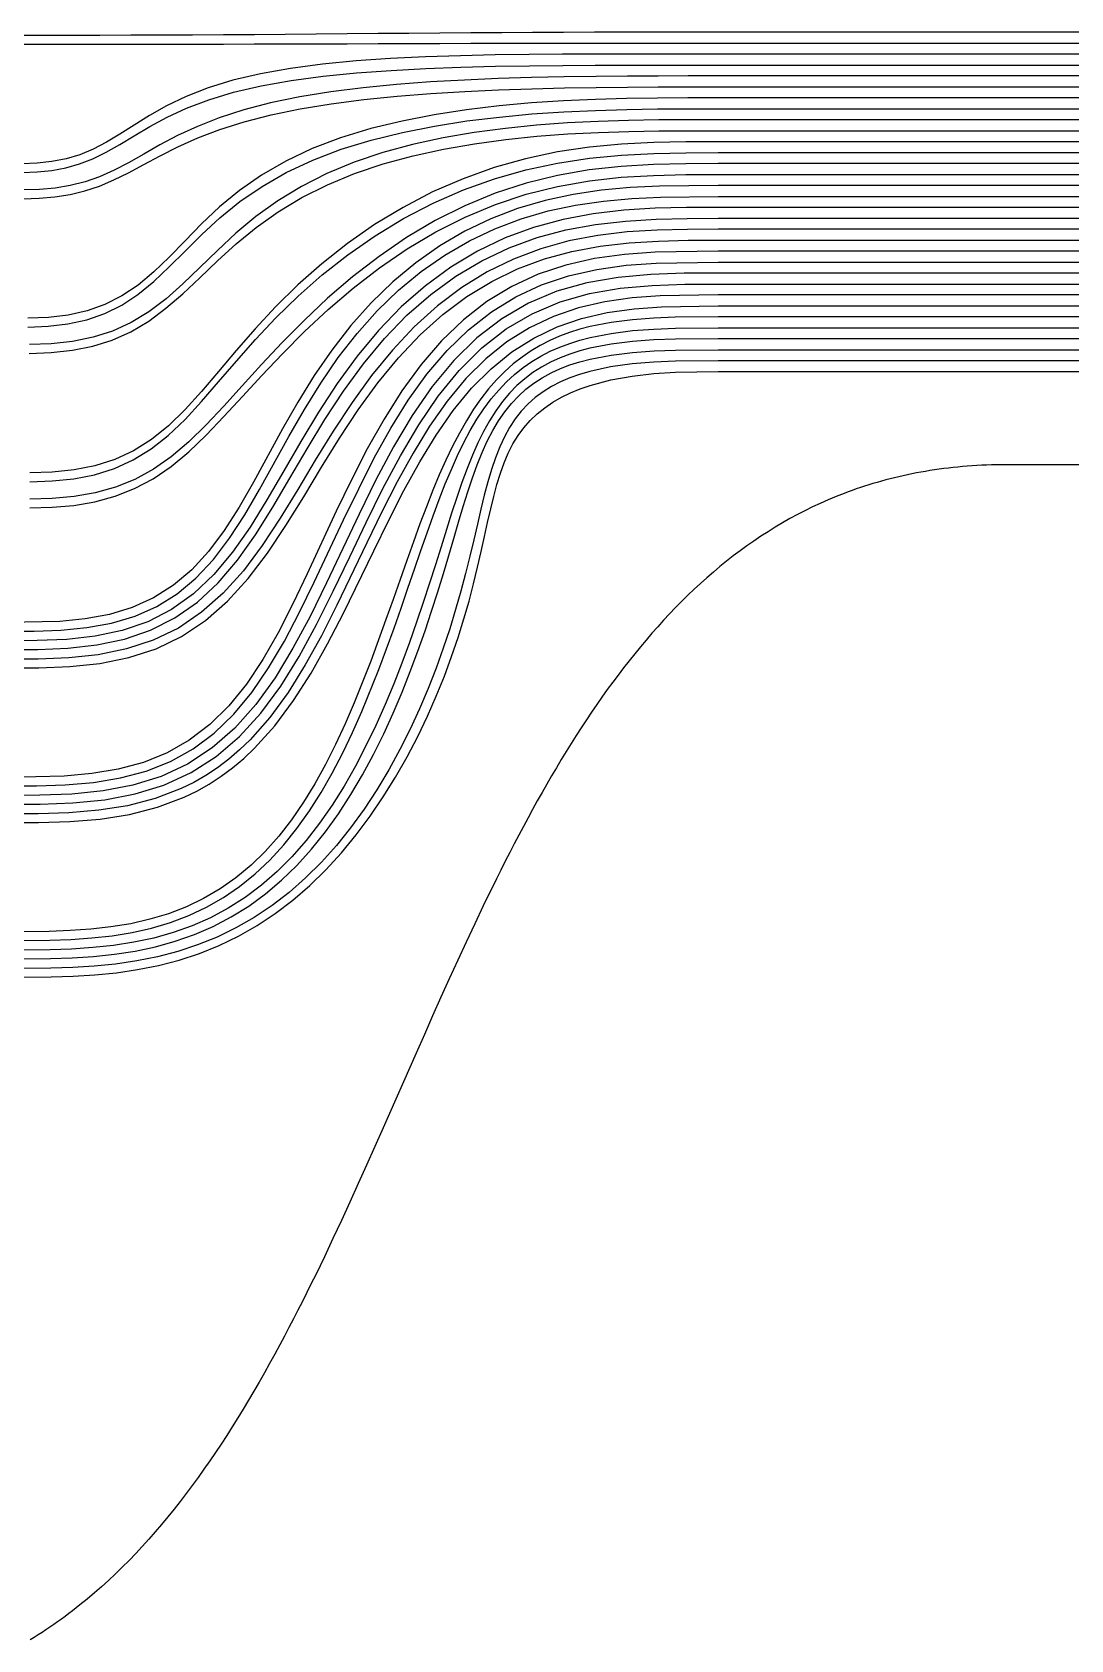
# Model space of a CAD drawing. Header units: millimetres. Extents: x 0 to 17.9, y 0 to 7.6.
# Drawn here: x 6.575 to 8.945, y 0.142 to 3.812 of the extents above; entities that cross this region are included whole.
import ezdxf

# ---------------------------------------------------------------- set-up
doc = ezdxf.new("R2010")
doc.units = ezdxf.units.MM
doc.header["$MEASUREMENT"] = 0
doc.layers.add('Insulation', color=112, linetype='Continuous')
doc.layers.add('Metal', color=52, linetype='Continuous')

msp = doc.modelspace()

# ---------------------------------------------------------------- linework, layer by layer
at = {"layer": 'Insulation'}
msp.add_lwpolyline([(9.7534, 2.825), (8.798, 2.825), (8.7866, 2.8249), (8.7753, 2.8248), (8.764, 2.8245), (8.7528, 2.8241), (8.7416, 2.8237), (8.7306, 2.8231), (8.7196, 2.8224), (8.7086, 2.8216), (8.6978, 2.8207), (8.6869, 2.8197), (8.6762, 2.8186), (8.6655, 2.8174), (8.6549, 2.8161), (8.6444, 2.8147), (8.6339, 2.8132), (8.6234, 2.8116), (8.6131, 2.8099), (8.6028, 2.8081), (8.5925, 2.8062), (8.5824, 2.8042), (8.5722, 2.8021), (8.5622, 2.7999), (8.5522, 2.7977), (8.5423, 2.7953), (8.5324, 2.7928), (8.5226, 2.7902), (8.5128, 2.7876), (8.5031, 2.7848), (8.4935, 2.782), (8.4839, 2.779), (8.4744, 2.776), (8.4649, 2.7729), (8.4555, 2.7697), (8.4461, 2.7664), (8.4368, 2.763), (8.4276, 2.7595), (8.4093, 2.7523), (8.3912, 2.7447), (8.3733, 2.7368), (8.3556, 2.7286), (8.3382, 2.72), (8.3209, 2.7111), (8.3039, 2.7019), (8.2871, 2.6923), (8.2704, 2.6824), (8.254, 2.6722), (8.2378, 2.6617), (8.2217, 2.6509), (8.2059, 2.6398), (8.1902, 2.6284), (8.1747, 2.6167), (8.1594, 2.6048), (8.1443, 2.5925), (8.1293, 2.58), (8.1146, 2.5671), (8.0999, 2.5541), (8.0855, 2.5407), (8.0712, 2.5271), (8.0571, 2.5132), (8.0432, 2.4991), (8.0294, 2.4847), (8.0157, 2.4701), (8.0023, 2.4553), (7.9889, 2.4402), (7.9757, 2.4249), (7.9627, 2.4093), (7.9498, 2.3936), (7.937, 2.3776), (7.9244, 2.3614), (7.9119, 2.345), (7.8995, 2.3284), (7.8872, 2.3116), (7.8751, 2.2945), (7.8631, 2.2773), (7.8512, 2.26), (7.8395, 2.2424), (7.8278, 2.2246), (7.8163, 2.2067), (7.8048, 2.1886), (7.7935, 2.1704), (7.7823, 2.1519), (7.7711, 2.1334), (7.7601, 2.1146), (7.7492, 2.0958), (7.7383, 2.0767), (7.7275, 2.0576), (7.7169, 2.0383), (7.7063, 2.0188), (7.6958, 1.9993), (7.6853, 1.9796), (7.675, 1.9598), (7.6647, 1.9399), (7.6545, 1.9199), (7.6443, 1.8998), (7.6342, 1.8795), (7.6242, 1.8592), (7.6142, 1.8388), (7.6043, 1.8183), (7.5846, 1.777), (7.5652, 1.7355), (7.5458, 1.6937), (7.5267, 1.6516), (7.5076, 1.6094), (7.4887, 1.567), (7.4698, 1.5245), (7.451, 1.4819), (7.3759, 1.3112), (7.3571, 1.2686), (7.3381, 1.2262), (7.3191, 1.1839), (7.3, 1.1418), (7.2807, 1.1), (7.2613, 1.0583), (7.2416, 1.017), (7.2218, 0.976), (7.2118, 0.9556), (7.2018, 0.9354), (7.1916, 0.9152), (7.1814, 0.8951), (7.1712, 0.8751), (7.1609, 0.8553), (7.1505, 0.8356), (7.14, 0.8159), (7.1284, 0.7945), (7.1166, 0.7732), (7.1048, 0.752), (7.0929, 0.731), (7.0808, 0.7102), (7.0687, 0.6896), (7.0564, 0.6692), (7.044, 0.6489), (7.0315, 0.6289), (7.0188, 0.609), (7.006, 0.5894), (6.9931, 0.57), (6.98, 0.5508), (6.9668, 0.5318), (6.9535, 0.5131), (6.94, 0.4946), (6.9263, 0.4763), (6.9125, 0.4583), (6.8985, 0.4405), (6.8844, 0.423), (6.8701, 0.4058), (6.8556, 0.3889), (6.8409, 0.3722), (6.8261, 0.3558), (6.8111, 0.3397), (6.7959, 0.3239), (6.7805, 0.3084), (6.7649, 0.2932), (6.7491, 0.2783), (6.7331, 0.2638), (6.7169, 0.2495), (6.7005, 0.2356), (6.6839, 0.2221), (6.667, 0.2088), (6.6585, 0.2023), (6.65, 0.196), (6.6414, 0.1896), (6.6327, 0.1834), (6.624, 0.1773), (6.6152, 0.1713), (6.6063, 0.1653), (6.5974, 0.1595), (6.5885, 0.1537), (6.5795, 0.148), (6.5704, 0.1425)], dxfattribs=at)
at = {"layer": 'Metal'}
for points in [[(9.665, 3.8125), (8.14, 3.8125), (8.0695, 3.8125), (7.9989, 3.8125), (7.9284, 3.8124), (7.8578, 3.8122), (7.7873, 3.812), (7.7167, 3.8117), (7.6462, 3.8113), (7.5756, 3.8109), (7.5051, 3.8103), (7.4346, 3.8097), (7.364, 3.8091), (7.2935, 3.8084), (7.2229, 3.8078), (7.1524, 3.8072), (7.0819, 3.8066), (7.0113, 3.8062), (6.9408, 3.8058), (6.8702, 3.8055), (6.7997, 3.8053), (6.7291, 3.8051), (6.6586, 3.805), (6.588, 3.805), (6.5175, 3.805)], [(6.5175, 3.785), (6.588, 3.785), (6.6586, 3.785), (6.7291, 3.785), (6.7997, 3.7851), (6.8702, 3.7852), (6.9408, 3.7853), (7.0113, 3.7854), (7.0818, 3.7855), (7.1524, 3.7857), (7.2229, 3.7859), (7.2935, 3.7861), (7.364, 3.7864), (7.4346, 3.7866), (7.5051, 3.7868), (7.5757, 3.787), (7.6462, 3.7871), (7.7167, 3.7872), (7.7873, 3.7873), (7.8578, 3.7874), (7.9284, 3.7875), (7.9989, 3.7875), (8.0695, 3.7875), (8.14, 3.7875), (9.665, 3.7875)], [(9.665, 3.7625), (8.14, 3.7625), (8.0715, 3.7625), (8.0022, 3.7625), (7.9316, 3.7625), (7.8593, 3.7624), (7.7851, 3.7622), (7.7091, 3.7616), (7.6313, 3.7606), (7.5522, 3.7588), (7.4724, 3.7561), (7.3926, 3.7522), (7.3138, 3.7468), (7.2372, 3.7395), (7.1641, 3.7299), (7.0957, 3.7177), (7.033, 3.7028), (6.9765, 3.6854), (6.9262, 3.6657), (6.8817, 3.6444), (6.8425, 3.6223), (6.8074, 3.6003), (6.7749, 3.5795), (6.7441, 3.561), (6.7138, 3.5452), (6.6833, 3.5326), (6.6521, 3.5232), (6.6199, 3.517), (6.5866, 3.5136), (6.5523, 3.5122)], [(6.5521, 3.4922), (6.5862, 3.4935), (6.6194, 3.4968), (6.6516, 3.5027), (6.6828, 3.5116), (6.7134, 3.5236), (6.7439, 3.5386), (6.775, 3.5564), (6.8077, 3.5762), (6.8432, 3.5973), (6.8827, 3.6186), (6.9273, 3.6391), (6.9779, 3.6582), (7.0346, 3.6752), (7.0973, 3.6899), (7.1657, 3.702), (7.2387, 3.7118), (7.3152, 3.7194), (7.3938, 3.7252), (7.4734, 3.7294), (7.5531, 3.7325), (7.632, 3.7346), (7.7096, 3.7359), (7.7856, 3.7367), (7.8596, 3.7372), (7.9318, 3.7374), (8.0023, 3.7375), (8.0715, 3.7375), (8.14, 3.7375), (9.665, 3.7375)], [(9.665, 3.7125), (8.14, 3.7125), (8.0719, 3.7125), (8.0031, 3.7124), (7.9332, 3.7121), (7.8618, 3.7115), (7.7889, 3.7105), (7.7143, 3.7089), (7.6383, 3.7065), (7.5613, 3.7032), (7.4838, 3.6988), (7.4065, 3.6929), (7.3302, 3.6855), (7.2561, 3.6762), (7.1853, 3.6649), (7.1189, 3.6512), (7.0576, 3.6352), (7.0019, 3.6171), (6.9518, 3.5973), (6.9068, 3.5764), (6.8664, 3.5549), (6.8295, 3.534), (6.795, 3.5145), (6.7617, 3.4971), (6.7288, 3.4825), (6.6956, 3.4708), (6.6618, 3.4623), (6.627, 3.4566), (6.5913, 3.4534), (6.5546, 3.4522)], [(6.5545, 3.4322), (6.591, 3.4334), (6.6267, 3.4364), (6.6614, 3.4417), (6.6952, 3.4499), (6.7284, 3.461), (6.7615, 3.475), (6.795, 3.4916), (6.8298, 3.5102), (6.8669, 3.5303), (6.9075, 3.5509), (6.9527, 3.5712), (7.003, 3.5904), (7.0589, 3.6081), (7.1202, 3.6238), (7.1866, 3.6374), (7.2573, 3.6489), (7.3314, 3.6584), (7.4075, 3.6661), (7.4847, 3.6722), (7.562, 3.677), (7.6389, 3.6806), (7.7147, 3.6833), (7.7892, 3.6851), (7.8621, 3.6863), (7.9334, 3.687), (8.0032, 3.6874), (8.0719, 3.6875), (8.14, 3.6875), (9.665, 3.6875)], [(6.5649, 3.1393), (6.6114, 3.1413), (6.6564, 3.1465), (6.6994, 3.1558), (6.7403, 3.1699), (6.7792, 3.1892), (6.8162, 3.2137), (6.8522, 3.243), (6.8877, 3.2764), (6.9239, 3.3128), (6.962, 3.3508), (7.0034, 3.3889), (7.0489, 3.4258), (7.0993, 3.4605), (7.1547, 3.4922), (7.2151, 3.5205), (7.28, 3.5451), (7.3486, 3.5661), (7.4199, 3.5837), (7.493, 3.5981), (7.5669, 3.6097), (7.6411, 3.6188), (7.7149, 3.6257), (7.7881, 3.6306), (7.8603, 3.634), (7.9315, 3.636), (8.0017, 3.6371), (8.0711, 3.6374), (8.14, 3.6375), (9.665, 3.6375)], [(9.665, 3.6625), (8.14, 3.6625), (8.071, 3.6624), (8.0015, 3.6621), (7.9313, 3.6611), (7.86, 3.6591), (7.7876, 3.6559), (7.7144, 3.6511), (7.6404, 3.6443), (7.5661, 3.6354), (7.492, 3.6239), (7.4188, 3.6096), (7.3474, 3.5922), (7.2787, 3.5712), (7.2138, 3.5466), (7.1535, 3.5181), (7.0982, 3.4861), (7.048, 3.451), (7.0026, 3.4135), (6.9615, 3.3748), (6.9237, 3.3362), (6.8878, 3.2991), (6.8525, 3.2651), (6.8168, 3.2352), (6.7798, 3.2103), (6.741, 3.1905), (6.7001, 3.1761), (6.657, 3.1666), (6.6119, 3.1614), (6.5651, 3.1593)], [(9.665, 3.6125), (8.14, 3.6125), (8.0724, 3.6124), (8.0045, 3.612), (7.9359, 3.6109), (7.8666, 3.6088), (7.7966, 3.6053), (7.7259, 3.6001), (7.6548, 3.5929), (7.5836, 3.5833), (7.5129, 3.5711), (7.4431, 3.556), (7.375, 3.5376), (7.3095, 3.5156), (7.2473, 3.4899), (7.1891, 3.4604), (7.1352, 3.4274), (7.0855, 3.3915), (7.0399, 3.3533), (6.9975, 3.3141), (6.9577, 3.2752), (6.919, 3.2381), (6.8806, 3.2041), (6.8414, 3.1744), (6.8008, 3.1496), (6.7583, 3.1301), (6.7138, 3.1159), (6.6671, 3.1065), (6.6185, 3.1013), (6.5684, 3.0993)], [(6.5682, 3.0793), (6.6181, 3.0813), (6.6665, 3.0864), (6.7131, 3.0955), (6.7577, 3.1095), (6.8002, 3.1287), (6.8409, 3.153), (6.8802, 3.1822), (6.9189, 3.2155), (6.9577, 3.252), (6.9978, 3.2903), (7.0404, 3.329), (7.0863, 3.3666), (7.1361, 3.4021), (7.1901, 3.4348), (7.2484, 3.4641), (7.3106, 3.4897), (7.3761, 3.5117), (7.444, 3.5302), (7.5137, 3.5454), (7.5843, 3.5577), (7.6554, 3.5674), (7.7263, 3.5748), (7.7969, 3.5801), (7.8669, 3.5837), (7.9361, 3.5859), (8.0046, 3.587), (8.0725, 3.5874), (8.14, 3.5875), (9.665, 3.5875)], [(9.665, 3.5625), (8.14, 3.5625), (8.0666, 3.5623), (7.9932, 3.5608), (7.9198, 3.557), (7.8465, 3.55), (7.7734, 3.539), (7.7008, 3.5235), (7.6289, 3.5032), (7.5581, 3.4779), (7.4887, 3.4477), (7.4212, 3.4126), (7.3562, 3.3733), (7.2941, 3.3301), (7.2355, 3.2839), (7.1809, 3.2355), (7.1302, 3.1857), (7.0835, 3.1355), (7.0403, 3.0859), (6.9999, 3.0378), (6.9615, 2.9924), (6.9238, 2.9509), (6.8859, 2.914), (6.8469, 2.8826), (6.8062, 2.8569), (6.7633, 2.837), (6.718, 2.8226), (6.6704, 2.8134), (6.6208, 2.8083), (6.5696, 2.8063)], [(6.5694, 2.7863), (6.6204, 2.7882), (6.6699, 2.7932), (6.7173, 2.8023), (6.7625, 2.8164), (6.8055, 2.8359), (6.8463, 2.8612), (6.8855, 2.8921), (6.9236, 2.9283), (6.9615, 2.9693), (7.0003, 3.014), (7.0409, 3.0615), (7.0843, 3.1107), (7.1312, 3.1605), (7.182, 3.21), (7.2367, 3.2582), (7.2952, 3.3043), (7.3573, 3.3475), (7.4223, 3.3869), (7.4896, 3.422), (7.5589, 3.4524), (7.6296, 3.4778), (7.7013, 3.4982), (7.7738, 3.5138), (7.8468, 3.5249), (7.92, 3.532), (7.9933, 3.5358), (8.0667, 3.5373), (8.14, 3.5375), (9.665, 3.5375)], [(6.5692, 2.7263), (6.6202, 2.728), (6.67, 2.7323), (6.718, 2.7404), (6.7641, 2.7529), (6.8084, 2.7704), (6.8509, 2.7931), (6.8919, 2.8212), (6.932, 2.8545), (6.9719, 2.8926), (7.0124, 2.9349), (7.0545, 2.9805), (7.0988, 3.0287), (7.146, 3.0785), (7.1963, 3.129), (7.2501, 3.1792), (7.3072, 3.2281), (7.3674, 3.2746), (7.4303, 3.3178), (7.4957, 3.3566), (7.563, 3.3905), (7.6321, 3.4192), (7.7024, 3.4424), (7.7739, 3.4601), (7.8463, 3.4729), (7.9192, 3.4811), (7.9926, 3.4855), (8.0662, 3.4872), (8.14, 3.4875), (9.665, 3.4875)], [(9.665, 3.5125), (8.14, 3.5125), (8.0662, 3.5122), (7.9925, 3.5105), (7.919, 3.5061), (7.846, 3.498), (7.7736, 3.4853), (7.702, 3.4676), (7.6315, 3.4446), (7.5623, 3.4161), (7.4948, 3.3823), (7.4294, 3.3435), (7.3664, 3.3005), (7.3061, 3.254), (7.249, 3.205), (7.1953, 3.1546), (7.145, 3.1038), (7.098, 3.0536), (7.0539, 3.0049), (7.0121, 2.9587), (6.9719, 2.9158), (6.9322, 2.8771), (6.8923, 2.8432), (6.8514, 2.8146), (6.809, 2.7913), (6.7648, 2.7735), (6.7186, 2.7607), (6.6705, 2.7525), (6.6206, 2.748), (6.5694, 2.7463)], [(9.665, 3.4625), (8.14, 3.4625), (8.0062, 3.4611), (7.9398, 3.4578), (7.8741, 3.4516), (7.8091, 3.4419), (7.7452, 3.4281), (7.6827, 3.4097), (7.6216, 3.3865), (7.5623, 3.3581), (7.5051, 3.3246), (7.4502, 3.2861), (7.3979, 3.2426), (7.3484, 3.1947), (7.3019, 3.1426), (7.2587, 3.0869), (7.2184, 3.0285), (7.181, 2.9681), (7.1458, 2.9067), (7.0797, 2.7855), (7.047, 2.7283), (7.0131, 2.6751), (6.9773, 2.6272), (6.9388, 2.5852), (6.8971, 2.5498), (6.852, 2.521), (6.8033, 2.499), (6.7512, 2.4832), (6.696, 2.473), (6.6382, 2.4675), (6.5175, 2.465)], [(6.5175, 2.445), (6.5796, 2.4453), (6.6406, 2.4475), (6.6997, 2.4531), (6.7562, 2.4634), (6.8095, 2.4793), (6.8594, 2.5016), (6.9058, 2.5306), (6.9486, 2.5664), (6.9883, 2.6087), (7.0252, 2.6571), (7.06, 2.7106), (7.0935, 2.7681), (7.1605, 2.8898), (7.1959, 2.9512), (7.2333, 3.0115), (7.2733, 3.0696), (7.3162, 3.1247), (7.362, 3.1761), (7.4108, 3.2233), (7.4623, 3.2659), (7.5163, 3.3036), (7.5725, 3.3363), (7.6308, 3.3639), (7.6907, 3.3865), (7.7522, 3.4043), (7.8149, 3.4177), (7.8787, 3.427), (7.9433, 3.4329), (8.0085, 3.4361), (8.14, 3.4375), (9.665, 3.4375)], [(9.665, 3.4125), (8.14, 3.4125), (8.0679, 3.4122), (7.9962, 3.4106), (7.9251, 3.4061), (7.8551, 3.3979), (7.7863, 3.3851), (7.7192, 3.3669), (7.6539, 3.3428), (7.5908, 3.3126), (7.5301, 3.2761), (7.4721, 3.2335), (7.4171, 3.1851), (7.3651, 3.1312), (7.3164, 3.0726), (7.2708, 3.0101), (7.228, 2.9449), (7.1876, 2.878), (7.1488, 2.8109), (7.1107, 2.7452), (7.0722, 2.6828), (7.032, 2.6252), (6.9891, 2.5741), (6.9429, 2.5303), (6.8928, 2.4944), (6.8387, 2.4665), (6.7805, 2.4464), (6.7187, 2.4334), (6.6536, 2.4262), (6.5862, 2.4234), (6.5175, 2.423)], [(6.5175, 2.403), (6.5875, 2.4034), (6.6562, 2.4062), (6.7226, 2.4135), (6.7858, 2.4267), (6.8452, 2.447), (6.9007, 2.4752), (6.952, 2.5115), (6.9995, 2.5557), (7.0435, 2.6074), (7.0847, 2.6653), (7.1241, 2.7282), (7.1629, 2.7942), (7.2021, 2.8615), (7.2427, 2.9283), (7.2853, 2.9933), (7.3306, 3.0553), (7.3789, 3.1132), (7.4301, 3.1662), (7.4844, 3.2137), (7.5414, 3.2553), (7.601, 3.2908), (7.663, 3.3201), (7.727, 3.3434), (7.7929, 3.3611), (7.8604, 3.3735), (7.9291, 3.3814), (7.9989, 3.3856), (8.0693, 3.3873), (8.14, 3.3875), (9.665, 3.3875)], [(9.665, 3.3625), (8.14, 3.3625), (8.0705, 3.3623), (8.0013, 3.3606), (7.9329, 3.3563), (7.8656, 3.3483), (7.7997, 3.3358), (7.7355, 3.3181), (7.6731, 3.2946), (7.613, 3.265), (7.5551, 3.2293), (7.4997, 3.1875), (7.4469, 3.1398), (7.3969, 3.0867), (7.3495, 3.0288), (7.3047, 2.9669), (7.262, 2.902), (7.2209, 2.8353), (7.1808, 2.7684), (7.1408, 2.7028), (7.0997, 2.6404), (7.0567, 2.583), (7.0109, 2.5319), (6.9616, 2.4881), (6.9084, 2.4523), (6.8513, 2.4244), (6.7904, 2.4044), (6.7258, 2.3913), (6.6583, 2.3842), (6.5885, 2.3814), (6.5175, 2.381)], [(6.5175, 2.361), (6.5897, 2.3614), (6.6607, 2.3642), (6.7295, 2.3715), (6.7953, 2.3847), (6.8575, 2.405), (6.9159, 2.4332), (6.9702, 2.4694), (7.0207, 2.5137), (7.0677, 2.5653), (7.1117, 2.6233), (7.1536, 2.6861), (7.1944, 2.7521), (7.235, 2.8192), (7.2763, 2.8859), (7.319, 2.9505), (7.3637, 3.012), (7.4106, 3.0692), (7.4601, 3.1214), (7.5121, 3.168), (7.5666, 3.2088), (7.6235, 3.2435), (7.6825, 3.2721), (7.7437, 3.2948), (7.8066, 3.3119), (7.8712, 3.3239), (7.9371, 3.3316), (8.0041, 3.3357), (8.0719, 3.3373), (8.14, 3.3375), (9.665, 3.3375)], [(9.665, 3.3125), (8.14, 3.3125), (7.9964, 3.3102), (7.9263, 3.3051), (7.8581, 3.2956), (7.7923, 3.2807), (7.7293, 3.2597), (7.6693, 3.232), (7.6126, 3.1975), (7.5592, 3.1561), (7.5091, 3.1079), (7.4623, 3.0536), (7.4186, 2.9936), (7.3778, 2.9291), (7.3395, 2.8611), (7.3033, 2.7906), (7.2688, 2.7189), (7.2026, 2.576), (7.1697, 2.5071), (7.1361, 2.4415), (7.101, 2.3802), (7.0637, 2.3244), (7.0236, 2.2747), (6.9802, 2.2318), (6.9334, 2.196), (6.8829, 2.1672), (6.8288, 2.1453), (6.7714, 2.1298), (6.7109, 2.1198), (6.648, 2.1144), (6.5832, 2.1123), (6.5175, 2.112)], [(6.5175, 2.092), (6.5844, 2.0923), (6.6503, 2.0944), (6.7145, 2.0998), (6.7762, 2.1099), (6.8349, 2.1255), (6.8902, 2.1475), (6.942, 2.1764), (6.9901, 2.2124), (7.0347, 2.2554), (7.076, 2.3052), (7.1145, 2.3612), (7.1505, 2.4226), (7.1849, 2.4883), (7.2183, 2.5571), (7.285, 2.6996), (7.3552, 2.841), (7.393, 2.9085), (7.4331, 2.9724), (7.4758, 3.0317), (7.5216, 3.0855), (7.5705, 3.1331), (7.6227, 3.174), (7.6782, 3.2081), (7.7369, 3.2354), (7.7987, 3.2561), (7.8632, 3.2708), (7.9301, 3.2802), (7.9989, 3.2853), (8.14, 3.2875), (9.665, 3.2875)], [(9.665, 3.2625), (8.14, 3.2625), (8.0627, 3.2621), (7.9865, 3.2595), (7.9122, 3.2527), (7.8405, 3.2402), (7.7721, 3.2209), (7.7073, 3.1937), (7.6464, 3.1584), (7.5896, 3.1146), (7.5367, 3.0628), (7.4877, 3.0033), (7.4422, 2.9372), (7.3996, 2.8657), (7.3594, 2.7903), (7.3209, 2.7124), (7.2835, 2.6335), (7.2464, 2.5551), (7.2089, 2.4788), (7.17, 2.406), (7.129, 2.3384), (7.085, 2.2773), (7.0373, 2.2237), (6.9856, 2.1784), (6.9296, 2.1417), (6.8693, 2.1135), (6.8049, 2.0933), (6.7368, 2.0803), (6.6656, 2.0732), (6.5922, 2.0704), (6.5175, 2.07)], [(6.5175, 2.05), (6.5934, 2.0504), (6.668, 2.0532), (6.7405, 2.0603), (6.8099, 2.0734), (6.8756, 2.0937), (6.9373, 2.1221), (6.9947, 2.159), (7.0478, 2.2045), (7.0967, 2.2582), (7.142, 2.3195), (7.1841, 2.3873), (7.2238, 2.4601), (7.262, 2.5364), (7.2995, 2.6146), (7.337, 2.6932), (7.3753, 2.7706), (7.415, 2.8454), (7.4569, 2.9163), (7.5015, 2.9817), (7.5494, 3.0404), (7.601, 3.0917), (7.6565, 3.1349), (7.716, 3.1697), (7.7794, 3.1965), (7.8464, 3.2156), (7.9166, 3.2279), (7.9894, 3.2345), (8.0642, 3.2371), (8.14, 3.2375), (9.665, 3.2375)], [(9.665, 3.2125), (8.14, 3.2125), (8.0081, 3.2104), (7.9439, 3.2057), (7.8816, 3.1969), (7.8216, 3.1831), (7.7642, 3.1636), (7.7098, 3.1379), (7.6583, 3.1056), (7.61, 3.0668), (7.5645, 3.0215), (7.5219, 2.9702), (7.4818, 2.9132), (7.4439, 2.8515), (7.4076, 2.7858), (7.3726, 2.7172), (7.3384, 2.6467), (7.27, 2.5043), (7.2348, 2.4348), (7.1979, 2.3681), (7.1589, 2.3054), (7.1171, 2.2481), (7.072, 2.1969), (7.0482, 2.1739), (7.0235, 2.1526), (6.9978, 2.1331), (6.9712, 2.1155), (6.9437, 2.0996), (6.9152, 2.0856), (6.8557, 2.0628), (6.7927, 2.0466), (6.7269, 2.0361), (6.6586, 2.0305), (6.5885, 2.0283), (6.5175, 2.028)], [(6.5175, 2.008), (6.5895, 2.0083), (6.6606, 2.0105), (6.7299, 2.0162), (6.7969, 2.0267), (6.8609, 2.043), (6.9217, 2.0659), (6.9507, 2.08), (6.9788, 2.0959), (7.006, 2.1137), (7.0323, 2.1333), (7.0576, 2.1546), (7.0821, 2.1778), (7.1283, 2.2291), (7.1712, 2.2867), (7.2113, 2.3495), (7.249, 2.4164), (7.285, 2.4859), (7.3542, 2.6281), (7.3885, 2.6983), (7.4233, 2.7664), (7.4592, 2.8315), (7.4966, 2.8926), (7.5359, 2.9489), (7.5776, 2.9996), (7.622, 3.0442), (7.6693, 3.0825), (7.7195, 3.1142), (7.7726, 3.1395), (7.8286, 3.1586), (7.8872, 3.1722), (7.9482, 3.1808), (8.011, 3.1854), (8.14, 3.1875), (9.665, 3.1875)], [(9.665, 3.1625), (8.14, 3.1625), (8.0424, 3.1617), (7.9935, 3.1598), (7.9446, 3.1561), (7.896, 3.1498), (7.8481, 3.1403), (7.8245, 3.1341), (7.8013, 3.1268), (7.7785, 3.1183), (7.7562, 3.1086), (7.7344, 3.0974), (7.7132, 3.0849), (7.6926, 3.0708), (7.6726, 3.0552), (7.6532, 3.0379), (7.6345, 3.0189), (7.6164, 2.9982), (7.5989, 2.9758), (7.582, 2.9515), (7.5656, 2.9254), (7.5496, 2.8974), (7.5341, 2.8675), (7.5189, 2.8358), (7.5039, 2.8021), (7.4891, 2.7666), (7.4744, 2.7292), (7.4596, 2.69), (7.4448, 2.6491), (7.4297, 2.6067), (7.4143, 2.5628), (7.3985, 2.5177), (7.3821, 2.4715), (7.3475, 2.3768), (7.3095, 2.2811), (7.289, 2.2336), (7.2673, 2.1867), (7.2444, 2.141), (7.22, 2.0968), (7.1941, 2.0546), (7.1667, 2.0145), (7.1376, 1.9771), (7.1067, 1.9424), (7.0742, 1.9108), (7.0399, 1.8822), (7.0038, 1.8569), (6.9661, 1.8348), (6.9268, 1.8159), (6.8858, 1.8001), (6.8434, 1.7873), (6.7997, 1.7773), (6.7547, 1.7699), (6.7086, 1.7647), (6.6617, 1.7615), (6.614, 1.7597), (6.5175, 1.759)], [(6.5175, 1.739), (6.615, 1.7397), (6.6632, 1.7415), (6.7107, 1.7447), (6.7574, 1.7499), (6.8031, 1.7573), (6.8475, 1.7673), (6.8907, 1.7801), (6.9324, 1.7959), (6.9727, 1.8148), (7.0113, 1.8369), (7.0483, 1.8623), (7.0836, 1.8908), (7.1171, 1.9225), (7.149, 1.9572), (7.1791, 1.9947), (7.2076, 2.0347), (7.2344, 2.077), (7.2597, 2.1212), (7.2835, 2.167), (7.3059, 2.2138), (7.327, 2.2614), (7.3658, 2.3572), (7.4006, 2.4518), (7.4168, 2.4979), (7.4324, 2.5429), (7.4474, 2.5867), (7.4619, 2.629), (7.476, 2.6697), (7.49, 2.7086), (7.5038, 2.7458), (7.5175, 2.7811), (7.5314, 2.8145), (7.5455, 2.8459), (7.5598, 2.8755), (7.5746, 2.9031), (7.5899, 2.929), (7.6058, 2.9529), (7.6223, 2.9751), (7.6394, 2.9955), (7.6573, 3.0142), (7.6758, 3.0313), (7.6951, 3.0467), (7.7151, 3.0606), (7.7358, 3.073), (7.7572, 3.084), (7.7792, 3.0937), (7.8018, 3.1021), (7.8249, 3.1093), (7.8484, 3.1155), (7.8962, 3.1249), (7.9448, 3.1311), (7.9937, 3.1348), (8.0426, 3.1367), (8.14, 3.1375), (9.665, 3.1375)], [(9.665, 3.1125), (8.14, 3.1125), (8.0427, 3.1118), (7.9936, 3.1099), (7.9445, 3.1063), (7.8957, 3.1002), (7.8477, 3.0908), (7.8244, 3.0847), (7.8015, 3.0774), (7.7794, 3.069), (7.7579, 3.0592), (7.7373, 3.0481), (7.7176, 3.0355), (7.6987, 3.0213), (7.6809, 3.0056), (7.6639, 2.9882), (7.6478, 2.9691), (7.6326, 2.9482), (7.6183, 2.9255), (7.6047, 2.901), (7.5917, 2.8747), (7.5793, 2.8465), (7.5673, 2.8164), (7.5555, 2.7844), (7.5438, 2.7505), (7.5321, 2.7147), (7.5202, 2.6771), (7.5078, 2.6378), (7.495, 2.5968), (7.4815, 2.5543), (7.4672, 2.5104), (7.452, 2.4653), (7.4358, 2.4193), (7.4185, 2.3724), (7.4, 2.3251), (7.3802, 2.2775), (7.3591, 2.23), (7.3365, 2.183), (7.3123, 2.1367), (7.2867, 2.0916), (7.2594, 2.048), (7.2305, 2.0064), (7.1999, 1.9671), (7.1676, 1.9303), (7.1336, 1.8963), (7.0981, 1.8653), (7.0608, 1.8373), (7.0221, 1.8126), (6.9818, 1.7909), (6.94, 1.7725), (6.8969, 1.7571), (6.8525, 1.7446), (6.807, 1.7348), (6.7604, 1.7276), (6.713, 1.7226), (6.6648, 1.7194), (6.616, 1.7177), (6.5175, 1.717)], [(6.5175, 1.697), (6.6169, 1.6977), (6.6662, 1.6994), (6.7149, 1.7026), (6.7629, 1.7076), (6.8101, 1.7148), (6.8564, 1.7246), (6.9015, 1.7371), (6.9454, 1.7525), (6.988, 1.771), (7.0293, 1.7926), (7.069, 1.8175), (7.1073, 1.8454), (7.1439, 1.8765), (7.1789, 1.9105), (7.2122, 1.9473), (7.2439, 1.9867), (7.2739, 2.0283), (7.3021, 2.0719), (7.3287, 2.1171), (7.3537, 2.1635), (7.377, 2.2106), (7.3987, 2.2581), (7.4189, 2.3057), (7.4377, 2.353), (7.4551, 2.3998), (7.4713, 2.4458), (7.4863, 2.4908), (7.5002, 2.5346), (7.5131, 2.577), (7.5253, 2.6178), (7.5368, 2.6569), (7.5478, 2.6942), (7.5585, 2.7297), (7.569, 2.7633), (7.5796, 2.795), (7.5904, 2.8248), (7.6016, 2.8527), (7.6134, 2.8787), (7.6258, 2.9029), (7.6391, 2.9253), (7.6532, 2.9459), (7.6683, 2.9647), (7.6844, 2.9819), (7.7016, 2.9974), (7.7197, 3.0113), (7.7389, 3.0237), (7.7591, 3.0347), (7.7802, 3.0444), (7.8021, 3.0527), (7.8248, 3.0599), (7.848, 3.066), (7.8959, 3.0753), (7.9447, 3.0814), (7.9939, 3.085), (8.0429, 3.0868), (8.14, 3.0875), (9.665, 3.0875)], [(9.665, 3.0625), (8.14, 3.0625), (8.0427, 3.0616), (7.9934, 3.0595), (7.944, 3.0552), (7.8949, 3.0483), (7.8471, 3.0378), (7.824, 3.0311), (7.8017, 3.0232), (7.7804, 3.0141), (7.7601, 3.0037), (7.7409, 2.9918), (7.723, 2.9786), (7.7064, 2.9638), (7.691, 2.9475), (7.6769, 2.9295), (7.6641, 2.9099), (7.6523, 2.8886), (7.6417, 2.8655), (7.632, 2.8406), (7.623, 2.814), (7.6146, 2.7856), (7.6066, 2.7553), (7.5988, 2.7232), (7.5908, 2.6893), (7.5825, 2.6536), (7.5735, 2.6161), (7.5638, 2.577), (7.553, 2.5363), (7.5411, 2.4942), (7.5278, 2.4507), (7.513, 2.4062), (7.4967, 2.3607), (7.4787, 2.3145), (7.4589, 2.2679), (7.4373, 2.2212), (7.4138, 2.1746), (7.3885, 2.1284), (7.3614, 2.0831), (7.3324, 2.039), (7.3015, 1.9965), (7.269, 1.9559), (7.2347, 1.9176), (7.1987, 1.8818), (7.1612, 1.8488), (7.1222, 1.8187), (7.0817, 1.7916), (7.0399, 1.7675), (6.9967, 1.7466), (6.9524, 1.7287), (6.907, 1.7137), (6.8606, 1.7017), (6.8133, 1.6922), (6.7653, 1.6852), (6.7165, 1.6804), (6.6673, 1.6773), (6.6176, 1.6757), (6.5175, 1.675)], [(6.5175, 1.655), (6.6182, 1.6557), (6.6682, 1.6574), (6.7178, 1.6605), (6.767, 1.6654), (6.8155, 1.6725), (6.8634, 1.6821), (6.9104, 1.6943), (6.9565, 1.7095), (7.0016, 1.7276), (7.0455, 1.7488), (7.0882, 1.7731), (7.1297, 1.8006), (7.1697, 1.831), (7.2082, 1.8643), (7.2452, 1.9004), (7.2806, 1.939), (7.3142, 1.9798), (7.3461, 2.0224), (7.3761, 2.0667), (7.4043, 2.112), (7.4304, 2.158), (7.4546, 2.2044), (7.4768, 2.2508), (7.4971, 2.2969), (7.5155, 2.3424), (7.532, 2.387), (7.5469, 2.4306), (7.5601, 2.4729), (7.5718, 2.5138), (7.5821, 2.5532), (7.5913, 2.5909), (7.5996, 2.6268), (7.6072, 2.661), (7.6142, 2.6934), (7.6211, 2.724), (7.6281, 2.7528), (7.6353, 2.78), (7.6432, 2.8055), (7.6518, 2.8293), (7.6614, 2.8517), (7.672, 2.8724), (7.6839, 2.8918), (7.697, 2.9096), (7.7115, 2.9261), (7.7273, 2.9412), (7.7445, 2.955), (7.7629, 2.9676), (7.7827, 2.9789), (7.8035, 2.9891), (7.8254, 2.9981), (7.8482, 3.006), (7.8955, 3.0187), (7.9443, 3.0275), (7.9936, 3.0332), (8.0428, 3.0362), (8.14, 3.0375), (9.665, 3.0375)]]:
    msp.add_lwpolyline(points, dxfattribs=at)

doc.saveas('drawing.dxf')
